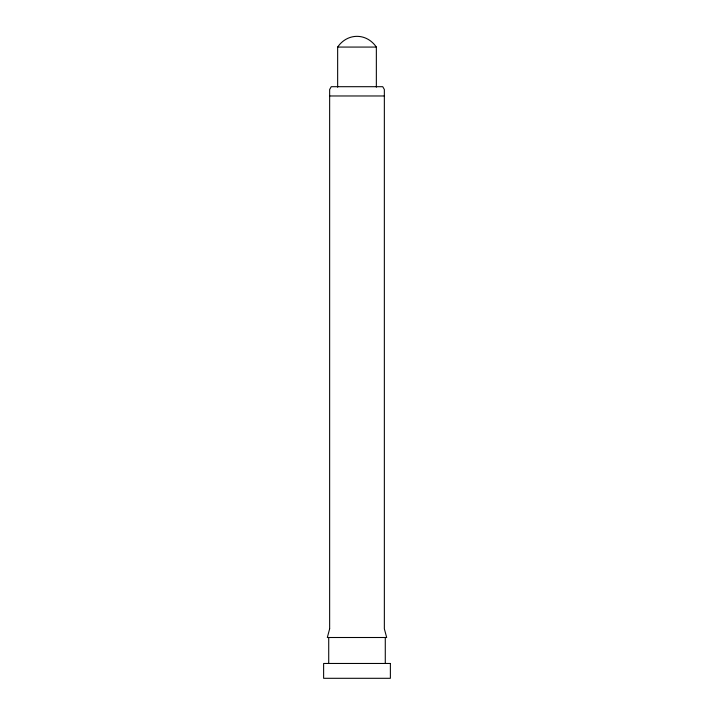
<?xml version="1.0" encoding="UTF-8"?>
<svg xmlns="http://www.w3.org/2000/svg" width="714" height="714" viewBox="0 0 714 714"><rect width="100%" height="100%" fill="white"/><g stroke="black" fill="none" stroke-linecap="round" stroke-linejoin="round"><path stroke-width="1.07" d="M337.651 87.179L337.651 47.07C347.441 32.773 366.559 32.773 376.349 47.07L376.349 87.179M337.651 47.07L376.349 47.07M329.645 95.971L384.355 95.971M385.283 637.504L385.283 663.467M328.717 637.504L328.717 663.467M329.645 628.847L327.324 637.504L386.676 637.504L384.355 628.847L384.346 89.482L382.74 86.697L331.26 86.697L329.654 89.482L329.645 628.847M390.379 663.467L323.62 663.467L323.62 678.3L390.379 678.3L390.379 663.467"/></g></svg>
